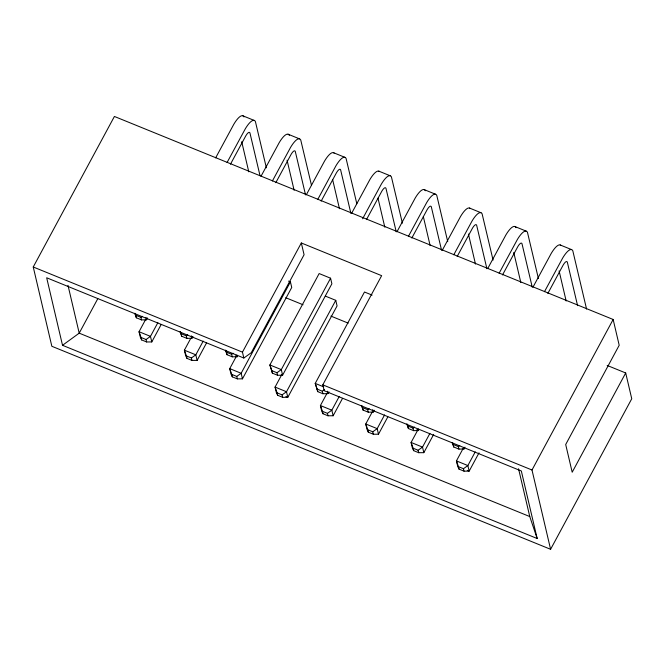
<?xml version="1.0" encoding="UTF-8"?>
<svg xmlns="http://www.w3.org/2000/svg" width="665" height="665" viewBox="0 0 665 665"><rect width="100%" height="100%" fill="white"/><g stroke="black" fill="none" stroke-linecap="round" stroke-linejoin="round"><path stroke-width="1" d="M625.699 372.974L631.75 398.767L550.595 549.298L51.845 346.282L33.25 266.989L114.405 116.458L613.155 319.474L619.198 345.268L565.699 444.511L572.191 472.225L625.699 372.974L607.162 365.426M97.797 298.676L79.21 333.157L62.518 345.301L46.675 277.771L243.839 358.028L251.237 352.741L304.08 254.737L301.32 242.966L381.644 275.667L322.791 384.844L324.171 390.721L521.327 470.978L537.17 538.509L62.518 345.301M215.651 157.854L233.881 124.147A21.48 5.952 -67.9 0 1 243.988 116.932M227.081 162.501L245.31 128.794A21.48 5.952 -67.9 0 1 255.41 121.579L266.366 167.813M145.452 319.832L139.043 331.719L140.357 337.288L141.637 339.923L146.641 341.96L151.778 341.943L161.138 324.578M134.729 313.298L136.367 317.803L141.545 319.907L146.591 319.807L147.572 317.978M230.472 164.205L245.859 135.718A8.612 2.386 -67.9 0 1 249.915 132.825L259.965 175.452M157.863 322.658L150.473 336.365L146.067 339.524L141.071 337.488L139.043 331.719L150.473 336.365L151.778 341.943M260.996 176.308L279.225 142.601A21.48 5.952 -67.9 0 1 289.325 135.386M272.417 180.955L290.647 147.256A21.48 5.952 -67.9 0 1 300.755 140.032L311.469 185.261M190.797 338.294L184.388 350.172L185.693 355.75L186.981 358.385L191.977 360.413L197.123 360.397L206.483 343.032M180.065 331.76L181.711 336.257L186.89 338.36L191.927 338.269L192.917 336.44M275.817 182.667L291.204 154.18A8.612 2.386 -67.9 0 1 295.252 151.287L305.543 194.911M203.199 341.112L195.809 354.819L191.404 357.978L186.408 355.941L184.388 350.172L195.809 354.819L197.123 360.397M306.341 194.762L324.562 161.055A21.48 5.952 -67.9 0 1 334.146 153.1M317.762 199.417L335.991 165.71A21.48 5.952 -67.9 0 1 346.091 158.494L356.814 203.723M236.624 355.833L229.733 368.626L231.038 374.204L232.318 376.839L237.322 378.875L242.459 378.851L291.736 287.463L290.422 281.885L288.519 281.112M321.153 201.121L336.54 172.634A8.612 2.386 -67.9 0 1 340.596 169.741L350.887 213.374M243.839 358.028L242.459 352.142L301.32 242.966M290.422 281.885L241.154 373.281L236.748 376.432L231.753 374.395L229.733 368.626L241.154 373.281L242.459 378.851M351.677 213.216L369.906 179.517A21.48 5.952 -67.9 0 1 379.482 171.553M330.572 278.211L281.303 369.599L276.973 372.749L271.802 370.646L269.882 364.952L319.15 273.556L330.572 278.211L331.885 283.789L282.608 375.176L277.571 375.276L272.392 373.165L269.882 364.952L281.303 369.599L282.608 375.176M362.616 218.777L381.328 184.163A21.48 5.952 -67.9 0 1 391.436 176.948L402.383 223.182M281.968 374.287L275.069 387.08L276.374 392.658L277.662 395.293L282.658 397.329L287.804 397.313L337.072 305.917L335.767 300.339L325.293 296.075M366.498 219.575L381.885 191.088A8.612 2.386 -67.9 0 1 385.933 188.195L396.224 231.827M335.767 300.339L286.499 391.735L282.085 394.885L277.089 392.857L275.069 387.08L286.499 391.735L287.804 397.313L285.9 396.531M397.022 231.678L415.251 197.971A21.48 5.952 -67.9 0 1 425.351 190.755M408.443 236.324L426.672 202.617A21.48 5.952 -67.9 0 1 436.772 195.402L447.728 241.636M326.814 393.655L320.414 405.542L321.719 411.12L323.007 413.746L328.003 415.783L333.14 415.766L342.508 398.401M372.109 295.11L364.487 292.01L315.218 383.406L317.737 391.627L322.907 393.73L327.953 393.63L328.934 391.801M411.835 238.028L427.221 209.542A8.612 2.386 -67.9 0 1 431.277 206.649L441.568 250.281M339.225 396.481L331.835 410.189L327.429 413.347L322.434 411.311L320.414 405.542L331.835 410.189L333.14 415.766M442.358 250.131L460.587 216.424A21.48 5.952 -67.9 0 1 470.172 208.461M453.788 254.778L472.009 221.079A21.48 5.952 -67.9 0 1 482.117 213.864L493.073 260.09M372.159 412.117L365.75 423.996L367.063 429.573L368.344 432.208L373.339 434.237L378.485 434.22L387.845 416.855M361.436 405.584L363.073 410.081L368.252 412.184L373.289 412.092L374.279 410.263M457.179 256.49L472.566 228.004A8.612 2.386 -67.9 0 1 476.614 225.111L486.905 268.735M384.57 414.935L377.18 428.642L372.774 431.801L367.77 429.765L365.75 423.996L377.18 428.642L378.485 434.22M487.703 268.585L505.932 234.878A21.48 5.952 -67.9 0 1 516.032 227.663M499.124 273.24L517.353 239.533A21.48 5.952 -67.9 0 1 527.461 232.318L538.409 278.552M417.994 429.656L411.095 442.449L412.4 448.027L413.688 450.662L418.684 452.699L423.821 452.674L433.68 434.403M502.516 274.944L517.91 246.457A8.612 2.386 -67.9 0 1 521.958 243.565L532.249 287.197M429.906 433.389L422.516 447.104L418.11 450.255L413.115 448.218L411.095 442.449L422.516 447.104L423.821 452.674M533.039 287.039L551.268 253.34A21.48 5.952 -67.9 0 1 560.853 245.377M544.469 291.694L562.698 257.987A21.48 5.952 -67.9 0 1 572.798 250.772L586.58 309.075M463.33 448.11L456.431 460.903L457.744 466.481L459.025 469.116L464.02 471.152L469.166 471.136L479.016 452.857M452.117 442.491L453.754 446.996L458.933 449.099L463.979 449L464.96 447.171M547.86 293.398L563.247 264.911A8.612 2.386 -67.9 0 1 567.295 262.018L577.586 305.651M475.251 451.851L467.861 465.558L463.455 468.717L458.451 466.68L456.431 460.903L467.861 465.558L469.166 471.136L467.262 470.363M550.595 549.298L532 470.005L613.155 319.474M135.136 313.381L135.776 315.276L140.955 317.38L142.393 316.332M180.481 331.835L181.121 333.73L186.291 335.833L187.738 334.786M225.817 350.289L226.457 352.184L231.636 354.295L233.074 353.24M323.788 386.897L315.218 383.406L317.139 389.1L322.317 391.203L324.478 389.632M361.843 405.658L362.483 407.554L367.654 409.665L369.1 408.609M407.18 424.112L407.82 426.007L412.998 428.119L414.445 427.071M452.524 442.566L453.164 444.469L458.343 446.572L459.781 445.525M225.41 350.214L227.048 354.711L232.226 356.822L237.272 356.723L236.89 355.102M406.772 424.037L408.418 428.534L413.588 430.646L418.634 430.546L418.252 428.925M242.792 115.777L254.213 120.423M288.128 134.23L299.558 138.877M333.473 152.684L344.894 157.339M378.817 171.138L390.239 175.793M424.154 189.6L435.575 194.247M469.498 208.054L480.92 212.7M514.835 226.507L526.264 231.162M560.179 244.969L571.601 249.616M285.75 297.721L303.041 304.753M330.904 316.099L348.194 323.132M33.25 266.989L242.459 352.142M322.791 384.844L532 470.005M235.368 355.95L237.272 356.723M416.731 429.773L418.634 430.546M537.17 538.509L529.764 516.555L79.21 333.157L67.996 285.36M559.107 270.913L566.164 301.004M513.762 252.459L520.82 282.542M468.426 234.005L475.483 264.088M518.55 468.758L529.764 516.555M423.322 216.549L430.139 245.634M463.596 447.379L463.979 449M458.343 446.572L458.933 449.099M463.455 468.717L464.02 471.152M458.451 466.68L459.025 469.116M453.164 444.469L453.754 446.996M377.978 198.095L384.802 227.172M412.998 428.119L413.588 430.646M418.11 450.255L418.684 452.699M413.115 448.218L413.688 450.662M407.82 426.007L408.418 428.534M332.641 179.641L339.458 208.719M372.724 409.657L373.289 412.092M367.654 409.665L368.252 412.184M372.774 431.801L373.339 434.237M362.483 407.554L363.073 410.081M367.77 429.765L368.344 432.208M287.064 160.182L294.121 190.265M327.38 391.203L327.953 393.63M322.317 391.203L322.907 393.73M327.429 413.347L328.003 415.783M317.139 389.1L317.737 391.627M322.434 411.311L323.007 413.746M241.719 141.72L248.776 171.811M276.973 372.749L277.571 375.276M282.085 394.885L282.658 397.329M277.089 392.857L277.662 395.293M271.802 370.646L272.392 373.165M231.636 354.295L232.226 356.822M236.748 376.432L237.322 378.875M231.753 374.395L232.318 376.839M226.457 352.184L227.048 354.711M191.362 335.833L191.927 338.269M186.291 335.833L186.89 338.36M191.404 357.978L191.977 360.413M186.408 355.941L186.981 358.385M181.121 333.73L181.711 336.257M146.017 317.38L146.591 319.807M140.955 317.38L141.545 319.907M146.067 339.524L146.641 341.96M135.776 315.276L136.367 317.803M141.071 337.488L141.637 339.923"/></g></svg>
